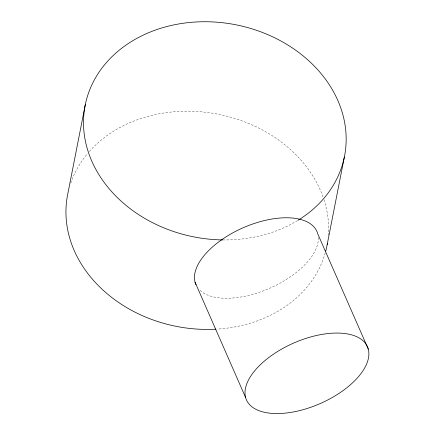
<?xml version="1.0" encoding="UTF-8"?>
<svg xmlns="http://www.w3.org/2000/svg" width="435" height="435" viewBox="0 0 435 435"><rect width="100%" height="100%" fill="white"/><g stroke="black" fill="none" stroke-linecap="round" stroke-linejoin="round"><path stroke-width="0.33" stroke-dasharray="2.17 1.63" d="M297.573 220.55A132.153 108.119 11.1 0 1 222.704 239.924M325.206 253.012A132.153 108.119 11.1 0 1 217.288 329.094M70.764 183.086A132.153 108.119 11.1 0 1 87.614 153.506M89.376 151.467A132.153 108.119 11.1 0 1 217.935 114.187A132.153 108.119 11.1 0 1 323.102 197.082M323.983 199.692A132.153 108.119 11.1 0 1 328.528 232.448M328.501 233.127A132.153 108.119 11.1 0 1 328.376 235.161M318.317 237.488A66.076 33.033 -23.7 0 1 269.814 288.209A66.076 33.033 -23.7 0 1 199.464 289.775"/><path stroke-width="0.65" d="M85.298 104.65L67.746 194.13A132.153 108.119 11.1 0 0 215.929 329.175M344.357 157.013L326.805 246.493A132.153 108.119 11.1 0 1 325.739 251.06M368.26 349.044A66.076 33.033 -23.7 0 0 268.618 357.662A66.076 33.033 -23.7 0 0 283.957 413.25A66.076 33.033 -23.7 0 0 368.26 349.044L317.708 233.742A66.076 33.033 -23.7 0 0 245.084 226.929A66.076 33.033 -23.7 0 0 195.989 284.789M195.081 282.293L245.628 397.595M222.704 239.924A132.153 108.119 11.1 0 1 87.723 95.406A132.153 108.119 11.1 0 1 285.594 43.663A132.153 108.119 11.1 0 1 298.154 220.192M327.414 243.208A132.153 108.119 11.1 0 1 327.185 244.524"/></g></svg>
